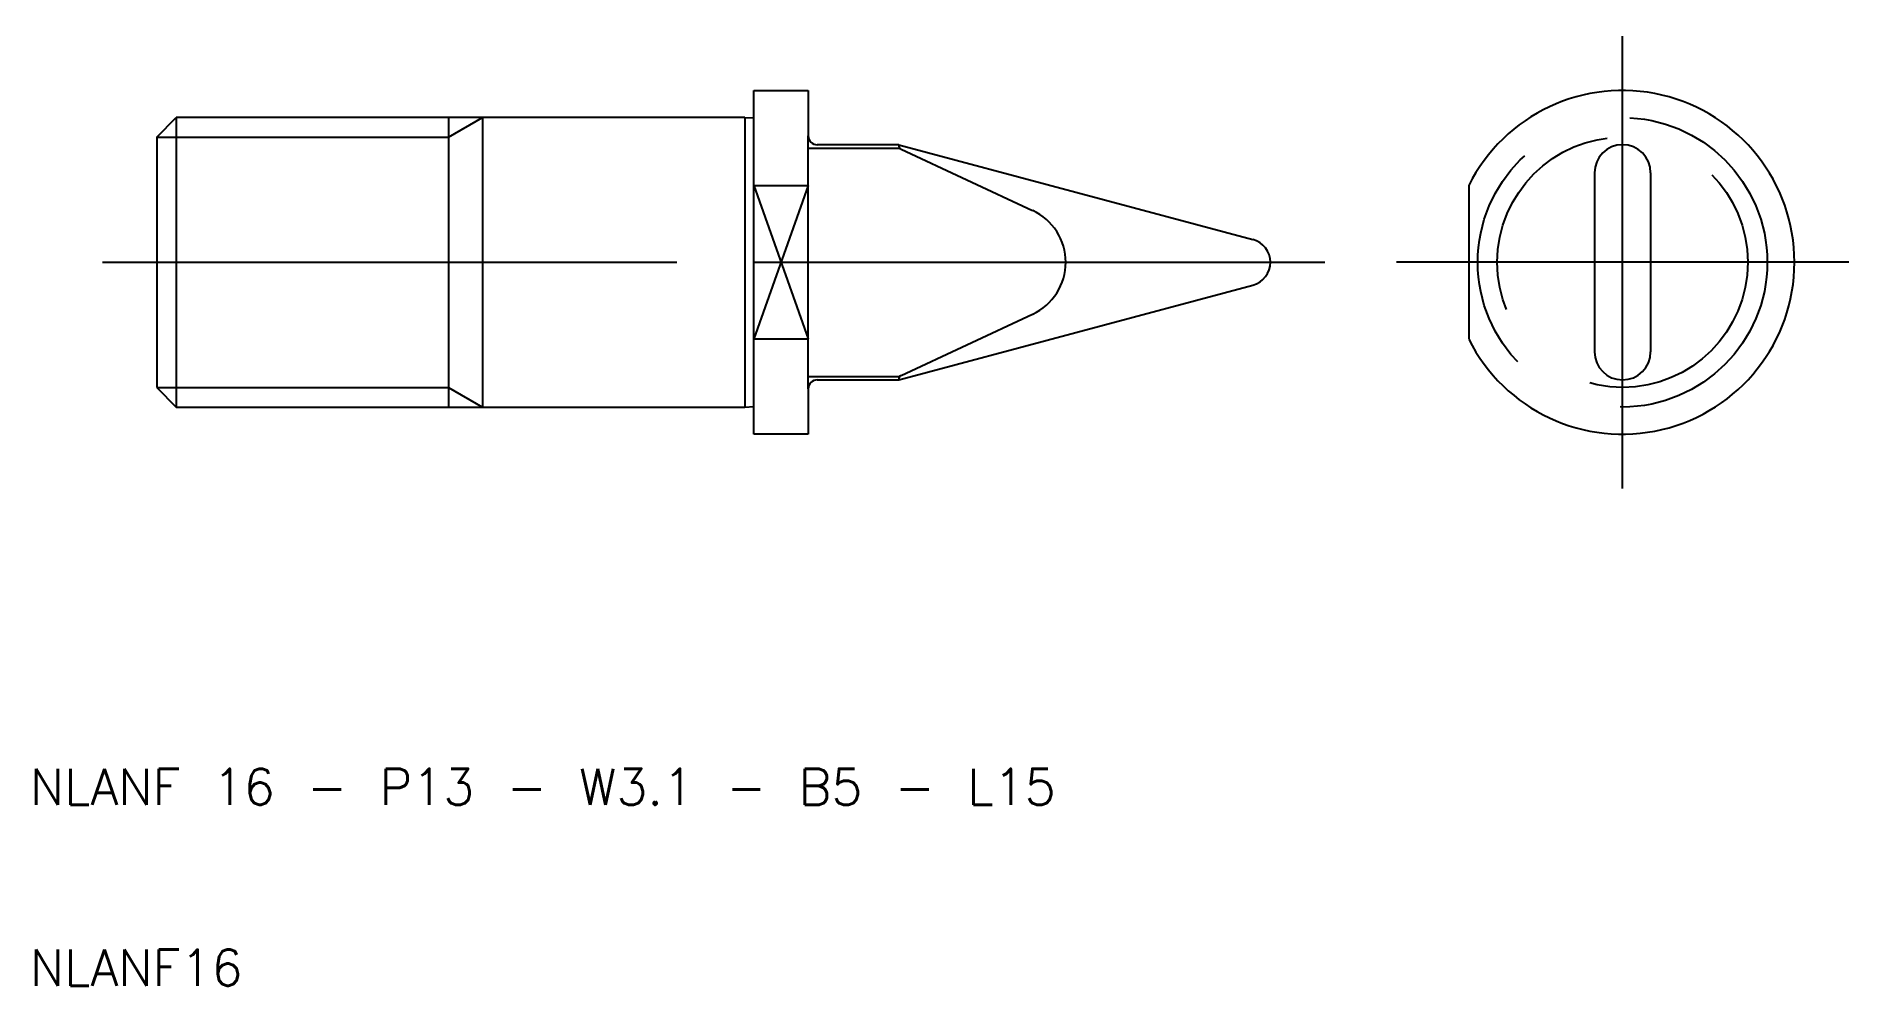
# Model space of a CAD drawing. Extents: x 10 to 110, y 10 to 62.
import ezdxf

# ---------------------------------------------------------------- set-up
doc = ezdxf.new("R2010")
doc.units = 0
doc.linetypes.add('CENTER', pattern=[50.8, 31.75, -6.35, 6.35, -6.35])
doc.linetypes.add('DASHED', pattern=[19.05, 12.7, -6.35])
doc.layers.get('0').update_dxf_attribs({"linetype": 'CONTINUOUS'})
doc.layers.add('CENTER', color=1, linetype='CENTER')
doc.styles.get("Standard").update_dxf_attribs({"font": 'txt.shx'})

msp = doc.modelspace()

# ---------------------------------------------------------------- linework, layer by layer
for p, q in [((50, 59.5), (53, 59.5)), ((50, 57.98), (50, 59.5)), ((53, 59.5), (53, 57)), ((17, 56.92), (18.08, 58)), ((49.5, 58), (18.08, 58)), ((18.08, 58), (18.08, 42)), ((33.13, 58), (33.13, 42)), ((35, 58), (35, 42)), ((49.5, 58), (50, 57.98)), ((49.5, 58), (49.5, 42)), ((50, 42.02), (50, 57.98)), ((17, 56.92), (17, 43.08)), ((53, 43), (53, 57)), ((53, 56.31), (58, 56.31)), ((58, 56.5), (53.5, 56.5)), ((58, 56.5), (77.57, 51.26)), ((58, 56.47), (58, 56.5)), ((58.14, 56.25), (65.4, 52.86)), ((50, 54.24), (53, 54.24)), ((89.5, 54.24), (89.5, 45.76)), ((96.45, 54.95), (96.45, 45.05)), ((99.55, 54.95), (99.55, 45.05)), ((58, 43.5), (77.57, 48.74)), ((58.14, 43.75), (65.4, 47.14)), ((50, 45.76), (53, 45.76)), ((17, 43.08), (18.08, 42)), ((53, 43.69), (58, 43.69)), ((53.5, 43.5), (58, 43.5)), ((58, 43.53), (58, 43.5)), ((53, 43), (53, 40.5)), ((18.08, 42), (49.5, 42)), ((49.5, 42), (50, 42.02)), ((50, 40.5), (50, 42.02)), ((53, 40.5), (50, 40.5))]:
    msp.add_line(p, q)
at = {"color": 3}
for p, q in [((33.13, 56.92), (35, 58)), ((17, 56.92), (33.13, 56.92)), ((53, 54.24), (50, 45.76)), ((50, 54.24), (53, 45.76)), ((17, 43.08), (33.13, 43.08)), ((33.13, 43.08), (35, 42))]:
    msp.add_line(p, q, dxfattribs=at)
at = {"color": 3, "linetype": 'DASHED'}
for radius in [8, 6.92]:
    msp.add_circle((98, 50), radius, dxfattribs=at)
for centre, radius, start, end in [((98, 50), 9.5, 206.5254, 153.4746), ((53.5, 57), 0.5, 180, 270), ((58.25, 56.47), 0.25, 180, 245), ((98, 54.95), 1.55, 0, 180), ((64.07, 50), 3.16, 295, 65), ((77.24, 50), 1.3, 285, 75), ((98, 45.05), 1.55, 180, 0), ((53.5, 43), 0.5, 90, 180), ((58.25, 43.53), 0.25, 115, 180)]:
    msp.add_arc(centre, radius, start, end)
at = {"layer": 'CENTER'}
for p, q in [((98, 37.5), (98, 62.5)), ((14, 50), (50, 50)), ((50, 50), (81.54, 50)), ((110.5, 50), (85.5, 50))]:
    msp.add_line(p, q, dxfattribs=at)

# ---------------------------------------------------------------- texts
for s, p in [('NLANF 16 - P13 - W3.1 - B5 - L15', (10, 20)), ('NLANF16', (10, 10))]:
    msp.add_text(s, height=2).set_placement(p)

doc.saveas('drawing.dxf')
